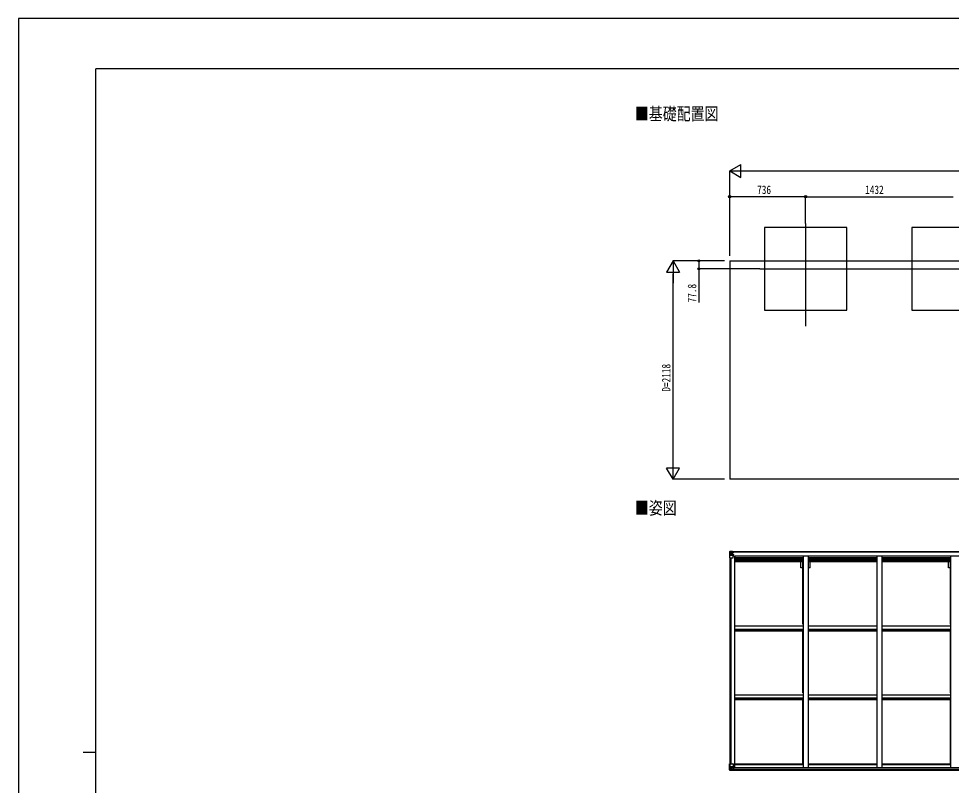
# Model space of a CAD drawing. Units: millimetres, scale not verified. Extents: x -10512 to 10512, y -7425 to 7425.
# Drawn here: x -10512 to -1462, y -11 to 7425 of the extents above; entities that cross this region are included whole.
import ezdxf
from ezdxf.enums import TextEntityAlignment as Align

# ---------------------------------------------------------------- set-up
doc = ezdxf.new("R2010")
doc.units = ezdxf.units.MM
doc.header["$LTSCALE"] = 30
for name, color, linetype in [('0-2_USER1', 3, 'Continuous'), ('0-3_YKK_12', 2, 'Continuous'), ('0-4_YKK_13', 4, 'Continuous'), ('0-5_YKK_A1', 4, 'Continuous'), ('0-6_YKK_D', 6, 'Continuous'), ('0-7_YKK_ZWAK', 7, 'Continuous')]:
    doc.layers.add(name, color=color, linetype=linetype)
doc.styles.add('ＭＳ ゴシック', font='')
doc.styles.get('ＭＳ ゴシック').set_extended_font_data('MS Gothic')

msp = doc.modelspace()

# ---------------------------------------------------------------- linework, layer by layer
at = {"layer": '0-3_YKK_12'}
for p, q in [((-2876.45, 5438.46), (-2876.45, 4443.29)), ((-3321.89, 4998.37), (3115.69, 4998.37))]:
    msp.add_line(p, q, dxfattribs=at)
at = {"layer": '0-4_YKK_13'}
for p, q in [((-3614.45, 2255.78), (-3614.45, 2255.74)), ((-3613.51, 2256.78), (-3613.51, 2256.78)), ((-3613.51, 2256.74), (-3613.51, 2256.77)), ((-3604.54, 2257.16), (-3612.47, 2256.69)), ((-3611.61, 2255.72), (-3611.61, 2255.65)), ((-3611.61, 2195.07), (-3611.61, 2255.65)), ((-3611.61, 2195.07), (-3581.45, 2195.07)), ((-3611.06, 2221.95), (-3606.92, 2234.04)), ((-3611.06, 2221.95), (-3604.45, 2221.74)), ((-3607.64, 2252.28), (-3610.37, 2255.95)), ((-3606.78, 2248.77), (-3604.45, 2248.83)), ((-3606.78, 2235.3), (-3606.78, 2248.77)), ((-3604.45, 2235.27), (-3606.78, 2235.3)), ((-3592.45, 2257.95), (-3604.45, 2257.17)), ((-3604.45, 2248.83), (-3592.45, 2248.83)), ((-3604.45, 2235.27), (-3592.45, 2235.27)), ((-3604.45, 2235.27), (-3604.45, 2235.27)), ((-3604.45, 2221.74), (-3580.45, 2221.74)), ((-3598.97, 2241.63), (-3598.97, 2240.67)), ((-3593.45, 2248.83), (-3592.45, 2248.83)), ((-3585.95, 2258.47), (-3592.45, 2258.07)), ((-3592.45, 2231.97), (-3592.45, 2258.07)), ((-3592.45, 2257.18), (-3585.95, 2257.58)), ((-3590.95, 2252.36), (-3592.45, 2252.36)), ((-3590.95, 2248.83), (-3592.45, 2248.83)), ((-3590.95, 2235.27), (-3592.45, 2235.27)), ((-3591.62, 2231.71), (-3581.28, 2230.06)), ((-3591.62, 2231.08), (-3591.62, 2231.71)), ((-3581.28, 2229.43), (-3591.62, 2231.08)), ((-3585.95, 2256.66), (-3590.95, 2256.57)), ((-3590.45, 2252), (-3590.95, 2252)), ((-3586.95, 2247.07), (-3590.95, 2247.07)), ((-3586.95, 2238.87), (-3590.95, 2238.87)), ((-3590.84, 2250.7), (-3586.95, 2250.7)), ((-3590.46, 2250.91), (-3590.46, 2251.07)), ((-3590.46, 2251.07), (-3590.45, 2251.07)), ((-3590.45, 2253.03), (-3590.45, 2251.07)), ((-3582.45, 2253.03), (-3590.45, 2253.03)), ((-3582.45, 2253), (-3590.45, 2253)), ((-3580.45, 2251.16), (-3590.45, 2251.07)), ((-3586.95, 2230.97), (-3586.95, 2250.93)), ((-3585.95, 2257.58), (-3585.95, 2258.47)), ((-3585.95, 2257.07), (-3585.95, 2257.58)), ((-3585.95, 2257.07), (-3585.95, 2256.66)), ((-3585.95, 2256.66), (-3585.95, 2255.84)), ((-3581.28, 2230.06), (-3581.28, 2229.43)), ((-3581, 2229.98), (-3576.95, 2229.95)), ((-3580.95, 2256.27), (-3580.95, 2255.84)), ((-3580.65, 2256.27), (-3580.95, 2256.27)), ((-3580.65, 2256.27), (-3578.96, 2255.84)), ((-3580.45, 2252.77), (-3575.45, 2252.77)), ((-3580.45, 2251.16), (-3580.45, 2252.77)), ((-3580.45, 2196.07), (-3580.45, 2229.17)), ((-3575.95, 2218.07), (-3580.45, 2218.07)), ((-3575.95, 2229.94), (-3576.95, 2229.95)), ((-3576.95, 2228.21), (-3575.95, 2228.22)), ((-3575.95, 2213.72), (-3575.95, 2229.94)), ((-3575.45, 2253.69), (-3575.45, 2252.77)), ((-3575.45, 2252.77), (-3574.45, 2252.77)), ((-3574.45, 2252.77), (-3574.45, 2253.69)), ((-3574.45, 2252.77), (-3574.45, 2251.2)), ((-3574.45, 2251.09), (-3574.45, 2251.2)), ((-3614.45, 199.09), (-3581.45, 199.09)), ((-3614.45, 138.38), (-3614.45, 199.09)), ((-3611.61, 199.09), (-3611.61, 138.51)), ((-3580.45, 198.09), (-3580.45, 164.99)), ((-3613.51, 137.42), (-3613.51, 137.38)), ((-3604.54, 136.99), (-3612.46, 137.47)), ((-3611.6, 138.44), (-3611.61, 138.51)), ((-3611.06, 172.21), (-3604.45, 172.42)), ((-3611.06, 172.21), (-3606.92, 160.12)), ((-3607.64, 141.88), (-3610.37, 138.21)), ((-3604.45, 158.89), (-3606.78, 158.86)), ((-3606.78, 158.86), (-3606.78, 145.39)), ((-3606.78, 145.39), (-3604.45, 145.33)), ((-3604.45, 172.42), (-3580.45, 172.42)), ((-3604.45, 158.89), (-3604.45, 158.89)), ((-3592.45, 158.89), (-3604.45, 158.89)), ((-3604.45, 145.33), (-3592.45, 145.33)), ((-3592.45, 136.21), (-3604.45, 136.99)), ((-3599.93, 152.53), (-3599.93, 153.49)), ((-3592.45, 162.88), (-3585.95, 162.88)), ((-3592.45, 162.88), (-3592.45, 136.09)), ((-3581.28, 164.73), (-3591.62, 163.08)), ((-3591.62, 163.08), (-3591.62, 162.88)), ((-3588.93, 162.88), (-3581.28, 164.1)), ((-3585.95, 162.88), (-3576.95, 162.84)), ((-3585.95, 135.69), (-3585.95, 141.64)), ((-3576.95, 141.07), (-3585.95, 141.01)), ((-3581.28, 164.1), (-3581.28, 164.73)), ((-3575.95, 161.93), (-3575.95, 141.78))]:
    msp.add_line(p, q, dxfattribs=at)
for points in [[(-3614.45, 2255.74), (-3614.45, 2195.07), (-3611.61, 2195.07)], [(-3613.51, 2256.78), (-3604.45, 2257.33), (-3592.45, 2258.07)], [(-3600.89, 2242.59), (-3601.85, 2242.59), (-3601.85, 2243.55), (-3600.89, 2243.55)], [(-3599.93, 2244.51), (-3599.93, 2245.47), (-3598.97, 2245.47), (-3598.97, 2244.51)], [(-3598.97, 2240.67), (-3599.93, 2240.67), (-3599.93, 2241.63)], [(-3598.01, 2243.55), (-3597.05, 2243.55), (-3597.05, 2242.59), (-3598.01, 2242.59)], [(-3585.95, 2257.07), (-3590.95, 2257.07), (-3590.95, 2231.6)], [(-3575.45, 2251.04), (-3590.45, 2250.91), (-3590.46, 2250.91)], [(-3590.45, 2252), (-3582.45, 2252), (-3582.45, 2253.69)], [(-3580.45, 2251.16), (-3580.45, 2251.15), (-3574.45, 2251.2)], [(-3576.95, 2229.95), (-3576.95, 2228.21), (-3580.45, 2228.19)], [(-3613.51, 137.38), (-3604.45, 136.83), (-3585.95, 135.69)], [(-3600.89, 150.61), (-3601.85, 150.61), (-3601.85, 151.57), (-3600.89, 151.57)], [(-3599.93, 153.49), (-3598.97, 153.49), (-3598.97, 152.53)], [(-3598.97, 149.65), (-3598.97, 148.69), (-3599.93, 148.69), (-3599.93, 149.65)], [(-3598.01, 151.57), (-3597.05, 151.57), (-3597.05, 150.61), (-3598.01, 150.61)], [(-3575.95, 141.78), (-3575.96, 141.67), (-3585.95, 141.64)]]:
    msp.add_lwpolyline(points, dxfattribs=at)
for centre in [(-3599.45, 2243.07), (-3599.45, 151.09)]:
    msp.add_circle(centre, 5.3, dxfattribs=at)
for centre, radius, start, end in [((-3613.45, 2255.78), 0.999, 93.4424, 179.95083), ((-3613.45, 2255.78), 1, 93.50017, 180.00079), ((-3613.45, 2255.74), 0.999, 93.4424, 179.95083), ((-3612.3, 2269.39), 12.7, 269.24466, 275.10311), ((-3610.32, 2255.78), 1.28, 131.17831, 182.45895), ((-3600.89, 2244.51), 0.96, 270, 0), ((-3600.89, 2241.63), 0.96, 0, 90), ((-3598.01, 2244.51), 0.96, 180, 270), ((-3598.01, 2241.63), 0.96, 90, 180), ((-3591.51, 2232.64), 0.937, 182.32209, 263.26766), ((-3591.51, 2232.01), 0.937, 182.32209, 263.26766), ((-3590.45, 2253.53), 0.5, 179.99802, 269.99691), ((-3590.45, 2253.5), 0.5, 180.00109, 270.00109), ((-3590.45, 2250.57), 0.5, 90.52895, 180.04464), ((-3590.44, 2250.4), 0.513, 91.88028, 181.04707), ((-3581.45, 2196.07), 1, 270, 0), ((-3581.39, 2229.13), 0.937, 2.32209, 83.26766), ((-3581.39, 2228.49), 0.937, 2.32209, 83.26766), ((-3575.31, 2258.73), 7.69, 268.96999, 276.43426), ((-3581.45, 198.09), 1, 0, 90), ((-3613.45, 138.42), 0.999, 180.04917, 266.5576), ((-3613.45, 138.38), 0.999, 180.04917, 266.5576), ((-3613.45, 138.38), 1, 179.99921, 266.49983), ((-3612.3, 124.77), 12.7, 84.89689, 90.75534), ((-3610.32, 138.38), 1.28, 177.54105, 228.82169), ((-3600.89, 152.53), 0.96, 270, 0), ((-3600.89, 149.65), 0.96, 0, 90), ((-3598.01, 152.53), 0.96, 180, 270), ((-3598.01, 149.65), 0.96, 90, 180), ((-3591.51, 162.15), 0.937, 96.73234, 129.06602), ((-3581.39, 165.67), 0.937, 276.73234, 357.67791), ((-3581.39, 165.03), 0.937, 276.73234, 357.67791)]:
    msp.add_arc(centre, radius, start, end, dxfattribs=at)
for centre, major_axis, ratio, start_param, end_param in [((-3412.51, 2269.09), (201, 12.36), 0.060933, 3.1373463, 3.1378449), ((-3611.51, 2256.86), (2, 0.12), 0.060933, 3.1378449, 4.2119296), ((-3610.34, 2224.3), (0.85, 2.32), 0.403757, 2.3087461, 3.2744049), ((-3611.32, 2253.76), (-0.02, 3), 0.466854, 5.5234897, 6.1575023), ((-3609.65, 2248.69), (0.03, 5), 0.573921, 4.7320603, 5.5159136), ((-3608.19, 2235.32), (0, 3), 0.468246, 4.2703918, 4.7058971), ((-3686.2, 2248.83), (81.75, 0), 0.061163, 0, 0.0007725), ((-3611.51, 137.3), (2, -0.12), 0.060933, 2.0712557, 3.1453404), ((-3412.51, 125.07), (201, -12.36), 0.060933, 3.1453404, 3.145839), ((-3610.34, 169.86), (0.85, -2.32), 0.403757, 3.0087805, 3.9744392), ((-3611.32, 140.4), (-0.02, -3), 0.466854, 0.125683, 0.7596956), ((-3609.65, 145.47), (0.03, -5), 0.573921, 0.7672717, 1.551125), ((-3608.19, 158.84), (0, -3), 0.468246, 1.5772882, 2.0127935), ((-3686.2, 145.33), (81.75, 0), 0.061163, 6.2824128, 6.2831853), ((-3576.95, 161.94), (1, -0.021), 0.906239, 0.0187047, 1.589501), ((-3576.95, 141.77), (1, 0.012), 0.707053, 4.7036637, 6.124411)]:
    msp.add_ellipse(centre, major_axis=major_axis, ratio=ratio, start_param=start_param, end_param=end_param, dxfattribs=at)
at = {"layer": '0-5_YKK_A1'}
for p, q in [((-3612.45, 5076.17), (3587.55, 5076.17)), ((-3612.45, 5076.17), (-3612.45, 2958.17)), ((3587.55, 2958.17), (-3612.45, 2958.17)), ((-3612.45, 2195.07), (-3612.45, 199.09)), ((-3602.75, 2195.07), (-3602.75, 199.09)), ((-3590.95, 2255.84), (-735.7, 2255.84)), ((-3590.95, 2253.69), (-735.7, 2253.69)), ((-3580.45, 2213.72), (-3567.45, 2213.72)), ((-3567.45, 2213.72), (-3567.45, 163.07)), ((-3567.45, 2200.04), (-2901.45, 2200.04)), ((-3567.45, 2191.64), (-2901.45, 2191.64)), ((-3567.45, 2183.44), (-2901.45, 2183.44)), ((-3567.45, 2179.52), (-2901.45, 2179.52)), ((-3567.45, 2174.44), (-2901.45, 2174.44)), ((-3559.95, 2200.04), (-3559.95, 2215.55)), ((-3559.95, 2215.55), (-760.95, 2215.55)), ((-2901.45, 2215.54), (-2901.45, 163.07)), ((-2851.45, 2215.54), (-2851.45, 163.07)), ((-2851.45, 2200.04), (-2185.45, 2200.04)), ((-2851.45, 2191.64), (-2185.45, 2191.64)), ((-2851.45, 2183.44), (-2185.45, 2183.44)), ((-2851.45, 2179.52), (-2185.45, 2179.52)), ((-2851.45, 2174.44), (-2185.45, 2174.44)), ((-2185.45, 2215.54), (-2185.45, 163.07)), ((-2135.45, 2215.54), (-2135.45, 163.07)), ((-2135.45, 2200.04), (-1469.45, 2200.04)), ((-2135.45, 2191.64), (-1469.45, 2191.64)), ((-2135.45, 2183.44), (-1469.45, 2183.44)), ((-2135.45, 2179.52), (-1469.45, 2179.52)), ((-2135.45, 2174.44), (-1469.45, 2174.44)), ((-1469.45, 2215.54), (-1469.45, 163.07)), ((-3567.45, 2161.43), (-2901.45, 2161.43)), ((-2921.65, 2099.84), (-2921.65, 2156.11)), ((-2903.95, 2099.84), (-2921.65, 2099.84)), ((-2903.95, 1553.55), (-2903.95, 2156.11)), ((-2851.45, 2161.43), (-2185.45, 2161.43)), ((-2848.95, 1553.55), (-2848.95, 2156.11)), ((-2831.25, 2099.84), (-2848.95, 2099.84)), ((-2831.25, 2099.84), (-2831.25, 2156.11)), ((-2135.45, 2161.43), (-1469.45, 2161.43)), ((-1489.65, 2099.84), (-1489.65, 2156.11)), ((-1471.95, 2099.84), (-1489.65, 2099.84)), ((-1471.95, 1553.55), (-1471.95, 2156.11)), ((-3567.42, 1534.78), (-2901.45, 1534.78)), ((-3567.42, 1505.04), (-2901.45, 1505.04)), ((-3567.42, 1500.49), (-2901.45, 1500.49)), ((-3567.42, 1487.48), (-2901.45, 1487.48)), ((-2903.95, 886.09), (-2903.95, 1501.92)), ((-2851.42, 1534.78), (-2185.45, 1534.78)), ((-2851.42, 1505.04), (-2185.45, 1505.04)), ((-2851.42, 1500.49), (-2185.45, 1500.49)), ((-2851.42, 1487.48), (-2185.45, 1487.48)), ((-2848.95, 886.09), (-2848.95, 1501.92)), ((-2135.42, 1534.78), (-1469.45, 1534.78)), ((-2135.42, 1505.04), (-1469.45, 1505.04)), ((-2135.42, 1500.49), (-1469.45, 1500.49)), ((-2135.42, 1487.48), (-1469.45, 1487.48)), ((-1471.95, 886.09), (-1471.95, 1501.92)), ((-3567.42, 867.78), (-2901.45, 867.78)), ((-3567.42, 838.05), (-2901.45, 838.05)), ((-3567.42, 833.5), (-2901.45, 833.5)), ((-3567.42, 820.49), (-2901.45, 820.49)), ((-2903.95, 199.24), (-2903.95, 838.9)), ((-2851.42, 867.78), (-2185.45, 867.78)), ((-2851.42, 838.05), (-2185.45, 838.05)), ((-2851.42, 833.5), (-2185.45, 833.5)), ((-2851.42, 820.49), (-2185.45, 820.49)), ((-2848.95, 199.24), (-2848.95, 838.9)), ((-2135.42, 867.78), (-1469.45, 867.78)), ((-2135.42, 838.05), (-1469.45, 838.05)), ((-2135.42, 833.5), (-1469.45, 833.5)), ((-2135.42, 820.49), (-1469.45, 820.49)), ((-1471.95, 199.24), (-1471.95, 838.9)), ((-3567.45, 199.24), (-2901.45, 199.24)), ((-3567.45, 190.89), (-2901.45, 190.89)), ((-2851.45, 199.24), (-2185.45, 199.24)), ((-2851.45, 190.89), (-2185.45, 190.89)), ((-2135.45, 199.24), (-1469.45, 199.24)), ((-2135.45, 190.89), (-1469.45, 190.89)), ((-3587.71, 163.07), (-744.95, 163.07)), ((-3585.95, 137.29), (-734.95, 137.29)), ((-3575.95, 160.81), (-744.95, 160.81)), ((-3575.95, 145.19), (-744.95, 145.19))]:
    msp.add_line(p, q, dxfattribs=at)
for points in [[(-3276.45, 4598.37), (-2476.45, 4598.37), (-2476.45, 5398.37), (-3276.45, 5398.37)], [(-1844.45, 4598.37), (-1044.45, 4598.37), (-1044.45, 5398.37), (-1844.45, 5398.37)]]:
    msp.add_lwpolyline(points, close=True, dxfattribs=at)
at = {"layer": '0-6_YKK_D'}
for p, q in [((-3612.45, 5948.37), (-3504.2, 6010.87)), ((-3504.2, 5885.87), (-3504.2, 6010.87)), ((-3612.45, 5126.17), (-3612.45, 5949.37)), ((-3612.45, 5948.37), (-3504.2, 5885.87)), ((-3612.45, 5948.37), (-3395.94, 5948.37)), ((-3487.45, 5948.37), (3462.55, 5948.37)), ((-3612.45, 5126.17), (-3612.45, 5699.37)), ((-2876.45, 5698.37), (-3612.45, 5698.37)), ((-2876.45, 5438.46), (-2876.45, 5699.37)), ((-2876.45, 5438.46), (-2876.45, 5699.37)), ((-2876.45, 5698.37), (-1444.45, 5698.37)), ((-4162.45, 5076.17), (-4224.95, 4967.92)), ((-3662.45, 5076.17), (-4163.45, 5076.17)), ((-4162.45, 5076.17), (-4099.95, 4967.92)), ((-4162.45, 5076.17), (-4162.45, 4859.67)), ((-3662.45, 5076.17), (-3913.45, 5076.17)), ((-3321.89, 4998.37), (-3913.45, 4998.37)), ((-4224.95, 4967.92), (-4099.95, 4967.92)), ((-4162.45, 3083.17), (-4162.45, 4951.17)), ((-4162.45, 2958.17), (-4162.45, 3174.68)), ((-4162.45, 2958.17), (-4224.95, 3066.43)), ((-4099.95, 3066.43), (-4224.95, 3066.43)), ((-4162.45, 2958.17), (-4099.95, 3066.43)), ((-3662.45, 2958.17), (-4163.45, 2958.17))]:
    msp.add_line(p, q, dxfattribs=at)
msp.add_lwpolyline([(-3912.45, 5076.17), (-3912.45, 4998.37), (-3912.45, 4671.87)], dxfattribs=at)
for centre in [(-3612.45, 5698.37), (-2876.45, 5698.37), (-2876.45, 5698.37), (-3912.45, 5076.17), (-3912.45, 4998.37)]:
    msp.add_circle(centre, 10.62, dxfattribs=at)
at = {"layer": '0-7_YKK_ZWAK'}
for p, q in [((9737.55, 6937.5), (-9762.45, 6937.5)), ((-9762.45, -6312.5), (-9762.45, 6937.5)), ((-9887.45, 312.5), (-9762.45, 312.5))]:
    msp.add_line(p, q, dxfattribs=at)
msp.add_lwpolyline([(-10512.5, -7425), (10512.5, -7425), (10512.5, 7425), (-10512.5, 7425)], close=True, dxfattribs=at)

# ---------------------------------------------------------------- texts
at = {"layer": '0-2_USER1', "style": 'ＭＳ ゴシック', "width": 0.8}
for s, p in [('■基礎配置図', (-4532.59, 6403.6)), ('■姿図', (-4532.59, 2580.11))]:
    msp.add_text(s, height=123.8, dxfattribs=at).set_placement(p, align=Align.BOTTOM_LEFT)
at = {"layer": '0-6_YKK_D', "style": 'ＭＳ ゴシック', "width": 0.8}
for s, p in [('736', (-3346.45, 5699.37)), ('1432', (-2298.45, 5699.37))]:
    msp.add_text(s, height=82.48, dxfattribs=at).set_placement(p, align=Align.BOTTOM_LEFT)
for s, p in [('77.8', (-3913.45, 4672.87)), ('D=2118', (-4163.45, 3807.17))]:
    msp.add_text(s, height=82.48, rotation=90, dxfattribs=at).set_placement(p, align=Align.BOTTOM_LEFT)

doc.saveas('drawing.dxf')
